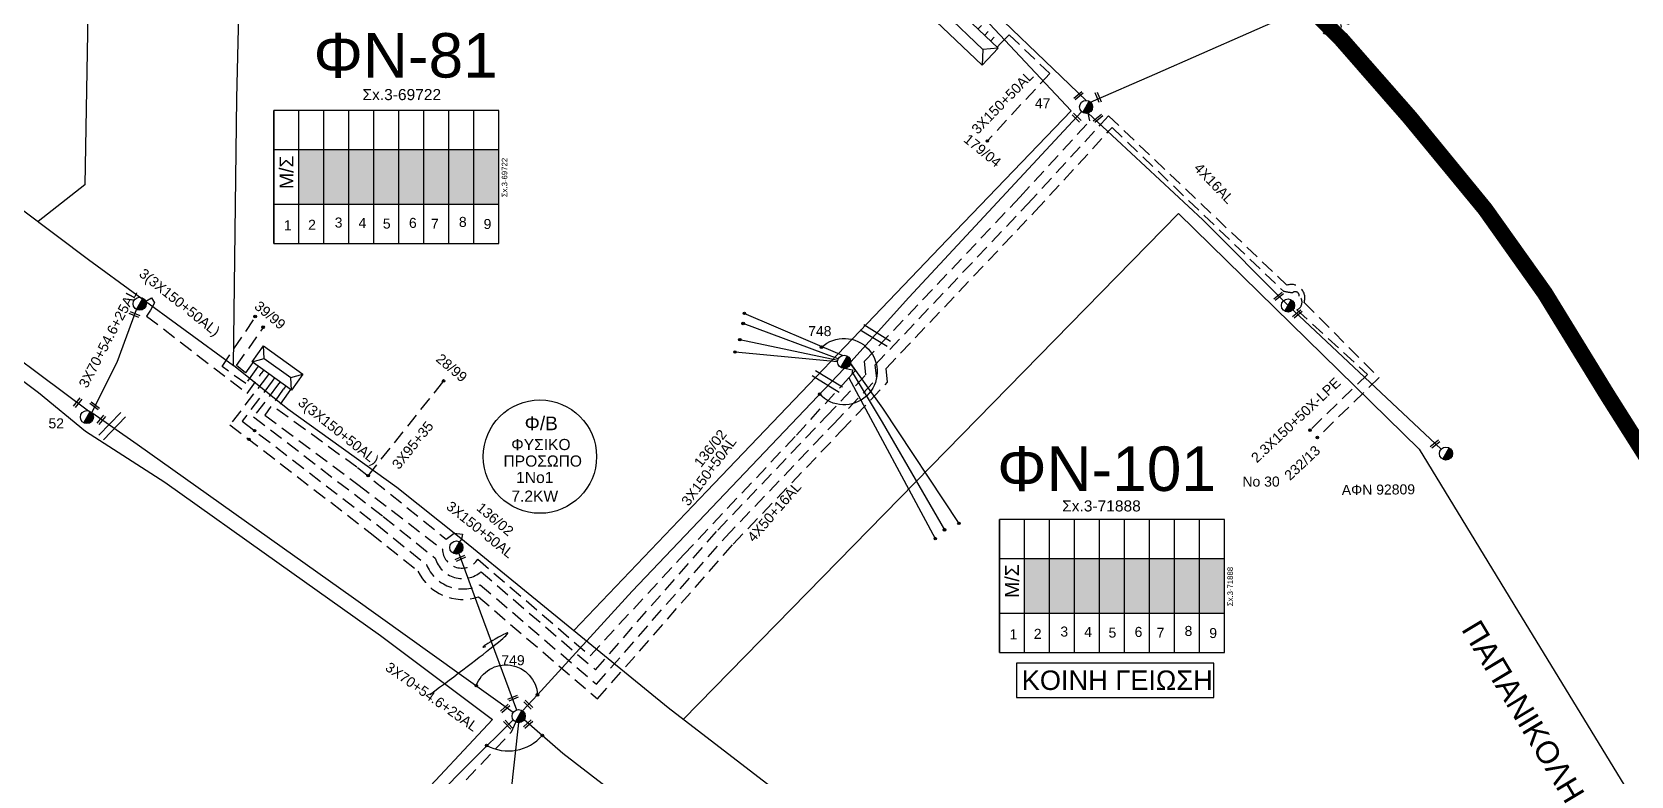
# Model space of a CAD drawing. Header units: millimetres. Extents: x 907 to 2022, y 699 to 1220.
# Drawn here: x 991 to 1134.9, y 1028.4 to 1095.3 of the extents above; entities that cross this region are included whole.
import ezdxf
from ezdxf.enums import TextEntityAlignment as Align

# ---------------------------------------------------------------- set-up
doc = ezdxf.new("R2010")
doc.units = ezdxf.units.MM
doc.linetypes.add('DASHED', pattern=[19.05, 12.7, -6.35])
for name, color, linetype in [('Άγνωστα', 7, 'Continuous'), ('Ασφαλειοκιβώτια Χ.Τ 9 αναχωρήσεων', 7, 'Continuous'), ('Γέφυρες Εναέριου Δικτύου', 7, 'Continuous'), ('Γυμνά εναέρια ΧΤ (3Φ)   4x16AL', 7, 'Continuous'), ('Γυμνά εναέρια ΧΤ και ΦΟΠ (3Φ)   4x50+16AL', 7, 'Continuous'), ('Επιγραφές - Σχήματα', 7, 'Continuous'), ('Καλώδια ΧΤ    4Χ35CU', 7, 'SYN_LINE'), ('Καλώδια ΧΤ   3x150+50AL', 7, 'DASHED'), ('Καλώδια ΧΤ   3x150+50CU', 7, 'DASHED'), ('Καλώδια ΧΤ   3x150AL+50XLPE', 7, 'DASHED'), ('Καλώδια ΧΤ   4x6AL', 7, 'DASHED'), ('Μηχανική τομή', 7, 'Continuous'), ('Στύλος ΦΜ', 7, 'Continuous'), ('Στύλος ΦΜ @ 1', 7, 'Continuous'), ('Συνδέσεις', 7, 'Continuous'), ('Συνεστραμμένα ΧΤ   3x70+54.6+25 AL', 7, 'SYN_LINE'), ('Τομή', 7, 'Continuous'), ('Υποσταθμός πόλεως', 7, 'Continuous'), ('Υπόβαθρο ΔΕΗ', 7, 'Continuous'), ('Υπόγεια καλώδια Δικτύου ΧΤ και Παρ. ΧΤ X-95  (3X95AL +35CU  XLPE)', 7, 'DASHED')]:
    doc.layers.add(name, color=color, linetype=linetype)
doc.styles.add('ar', font='arial.ttf')
doc.styles.get("Standard").update_dxf_attribs({"font": 'arial.ttf'})
doc.linetypes.add('SYN_LINE', pattern='A,0.5,-0.0001,["/\\/\\/\\/",Standard,S=0.1,R=0,X=0,Y=-0.05],-0.25', length=0.7501)

# ---------------------------------------------------------------- blocks, each defined once
blk = doc.blocks.new('ΥΠΑΡΧΩΝ ΤΣΙΜΕΝΤΕΝΙΟΣ ΣΤΥΛΟΣ')
at = {"layer": 'Στύλος ΦΜ'}
blk.add_hatch(color=256, dxfattribs=at).paths.add_polyline_path([(-1.29, -2.28, 0.574793), (2.62, 0, 0.268822), (1.3, 2.27)])
blk.add_line((-1.29, -2.28), (1.3, 2.27), dxfattribs=at)
blk.add_circle((0, 0), 2.62, dxfattribs=at)
at = {"layer": 'Στύλος ΦΜ', "flags": 4}
for tag, p in [('ΤΥΠΟΣ', (-4.91, 3.03)), ('ΑΡΙΘΜΟΣ', (-4.68, 8.05))]:
    blk.add_attdef(tag, p, '', height=4, dxfattribs=at)
blk = doc.blocks.new('ΜΗΧΑΝΙΚΗ ΤΟΜΗ')
at = {"layer": 'Μηχανική τομή', "ltscale": 40}
for p, q in [((-1.89, 0.78), (1.89, 0.78)), ((1.89, 0), (-1.89, 0))]:
    blk.add_line(p, q, dxfattribs=at)
blk = doc.blocks.new('ΤΟΜΗ')
at = {"layer": 'Τομή', "ltscale": 40}
for p, q in [((-5.68, 0), (5.68, 0)), ((5.68, -2.33), (-5.68, -2.33))]:
    blk.add_line(p, q, dxfattribs=at)
blk = doc.blocks.new('ΥΠΟΣΤΑΘΜΟΣ ΠΟΛΕΩΣ 8 ΑΝΑΧΩΡΗΣΕΩΝ')
at = {"layer": 'Υποσταθμός πόλεως', "linetype": 'Continuous', "ltscale": 40}
for p, q in [((-8.18, -2.82), (-8.18, -4)), ((-5.9, -2.82), (-5.9, -4)), ((-3.55, -2.82), (-3.55, -4)), ((-1.28, -2.82), (-1.28, -4)), ((1.23, -2.82), (1.23, -4)), ((3.56, -2.82), (3.56, -4)), ((6.03, -2.82), (6.03, -4)), ((8.16, -2.82), (8.16, -4))]:
    blk.add_line(p, q, dxfattribs=at)
blk.add_lwpolyline([(-8.57, 2.82), (8.57, 2.82), (8.57, -2.82), (-8.57, -2.82)], close=True, dxfattribs=at)
for points in [[(-5.75, 0), (-8.57, 2.82)], [(5.75, 0), (8.57, 2.82)], [(-8.57, -2.82), (-5.75, 0)], [(-5.75, 0), (5.75, 0)], [(8.57, -2.82), (5.75, 0)]]:
    blk.add_lwpolyline(points, dxfattribs=at)
at = {"layer": 'Υποσταθμός πόλεως', "linetype": 'SYN_LINE', "ltscale": 40, "flags": 1}
for tag, p in [('ΜΕΤΑΣΧΗΜΑΤΙΣΜΟΣ', (9.59, 1.44)), ('ΙΣΧΥΣ', (9.57, -1.35)), ('ΑΡΙΘΜΟΣ', (9.69, -4.07))]:
    blk.add_attdef(tag, p, '', height=1.8, dxfattribs=at)
blk = doc.blocks.new('ΥΠΟΣΤΑΘΜΟΣ ΠΟΛΕΩΣ 9 ΑΝΑΧΩΡΗΣΕΩΝ')
at = {"layer": 'Υποσταθμός πόλεως', "ltscale": 40}
for p, q in [((-9.63, -2.82), (-9.63, -4)), ((-7.12, -2.82), (-7.12, -4)), ((-4.84, -2.82), (-4.84, -4)), ((-2.36, -2.82), (-2.36, -4)), ((0.09, -2.82), (0.09, -4)), ((2.55, -2.82), (2.55, -4)), ((5.02, -2.82), (5.02, -4)), ((7.48, -2.82), (7.48, -4)), ((9.61, -2.82), (9.61, -4))]:
    blk.add_line(p, q, dxfattribs=at)
blk.add_lwpolyline([(-10.02, 2.82), (10.02, 2.82), (10.02, -2.82), (-10.02, -2.82)], close=True, dxfattribs=at)
for points in [[(-7.21, 0), (-10.02, 2.82)], [(-10.02, -2.82), (-7.21, 0)], [(-7.21, 0), (7.21, 0)], [(7.21, 0), (10.02, 2.82)], [(10.02, -2.82), (7.21, 0)]]:
    blk.add_lwpolyline(points, dxfattribs=at)
at = {"layer": 'Υποσταθμός πόλεως', "linetype": 'SYN_LINE', "ltscale": 40, "flags": 1}
for tag, p in [('ΜΕΤΑΣΧΗΜΑΤΙΣΜΟΣ', (10.79, 1.71)), ('ΙΣΧΥΣ', (10.77, -1.08)), ('ΑΡΙΘΜΟΣ', (10.89, -3.8))]:
    blk.add_attdef(tag, p, '', height=1.8, dxfattribs=at)
blk = doc.blocks.new('ΑΣΦΑΛΕΙΟΚΙΒΩΤΙΟ ΥΠΟΣΤΑΘΜΟΥ 9 ΑΝΑΧΩΡΗΣΕΩΝ')
at = {"layer": 'Ασφαλειοκιβώτια Χ.Τ 9 αναχωρήσεων', "ltscale": 40}
for p, q in [((-23.8, 40.36), (24.02, 40.36)), ((-9.72, 40.36), (-9.72, -40.64)), ((9.94, 40.36), (9.94, -40.64)), ((-23.8, 31.36), (24.02, 31.36)), ((-23.8, 22.36), (24.02, 22.36)), ((-23.8, 13.36), (24.02, 13.36)), ((-23.8, 4.36), (24.02, 4.36)), ((-23.8, -4.64), (24.02, -4.64)), ((-23.8, -13.64), (24.02, -13.64)), ((-23.8, -22.64), (24.02, -22.64)), ((-23.8, -31.64), (24.02, -31.64))]:
    blk.add_line(p, q, dxfattribs=at)
at = {"layer": 'Ασφαλειοκιβώτια Χ.Τ 9 αναχωρήσεων'}
blk.add_lwpolyline([(-23.8, -40.64), (24.02, -40.64), (24.02, 40.36), (-23.8, 40.36)], close=True, dxfattribs=at)
for s, p in [('1', (-19.06, 36.75)), ('2', (-18.9, 28.02)), ('3', (-18.08, 18.46)), ('4', (-18.2, 9.88)), ('5', (-18.46, 1.13)), ('6', (-18.21, -8.26)), ('7', (-18.52, -16.19)), ('8', (-17.85, -26.23)), ('9', (-18.61, -35.12))]:
    blk.add_text(s, height=3.6, rotation=270, dxfattribs=at).set_placement(p)
at = {"layer": 'Ασφαλειοκιβώτια Χ.Τ 9 αναχωρήσεων', "ltscale": 40}
for tag, height, p in [('ΟΝΟΜΑ', 5, (-0.16, 44.31)), ('ΚΕΙΜΕΝΟ 1', 2, (17.06, 35.59)), ('ΚΕΙΜΕΝΟ 2', 2, (17.06, 26.88)), ('ΚΕΙΜΕΝΟ 3', 2, (17.06, 17.69)), ('ΚΕΙΜΕΝΟ 4', 2, (17.06, 8.71)), ('ΚΕΙΜΕΝΟ 5', 2, (17.06, -0.13)), ('ΚΕΙΜΕΝΟ 6', 2, (17.06, -9.05)), ('ΚΕΙΜΕΝΟ 7', 2, (17.06, -18.13)), ('ΚΕΙΜΕΝΟ 8', 2, (17.06, -26.85)), ('ΚΕΙΜΕΝΟ 9', 2, (17.06, -35.99)), ('ΣΧ', 2, (-0.1, -42.64))]:
    blk.add_attdef(tag, text='', height=height, dxfattribs=at).set_placement(p, align=Align.MIDDLE_CENTER)
blk = doc.blocks.new('_ΣΥΝΔΕΣΗ')
at = {"layer": 'Συνδέσεις', "linetype": 'SYN_LINE', "ltscale": 40}
blk.add_hatch(color=256, dxfattribs=at).paths.add_polyline_path([(0.5, -0.01, 1), (-0.5, -0.01, 1)])
at = {"layer": 'Συνδέσεις'}
blk.add_circle((0, -0.01), 0.5, dxfattribs=at)

msp = doc.modelspace()

# ---------------------------------------------------------------- hatches: boundary and pattern name
at = {"layer": 'Ασφαλειοκιβώτια Χ.Τ 9 αναχωρήσεων'}
h = msp.add_hatch(color=151, dxfattribs=at)
h.dxf.hatch_style = 1
h.paths.add_polyline_path([(1015.027, 1079.769), (1017.277, 1079.769), (1017.277, 1084.682), (1015.027, 1084.682)])
h = msp.add_hatch(color=62, dxfattribs=at)
h.dxf.hatch_style = 1
h.paths.add_polyline_path([(1019.527, 1084.682), (1017.277, 1084.682), (1017.277, 1079.769), (1019.527, 1079.769)])
h = msp.add_hatch(color=85, dxfattribs=at)
h.dxf.hatch_style = 1
h.paths.add_polyline_path([(1021.777, 1084.682), (1019.527, 1084.682), (1019.527, 1079.769), (1021.777, 1079.769)])
h = msp.add_hatch(color=2, dxfattribs=at)
h.dxf.hatch_style = 1
h.paths.add_polyline_path([(1024.027, 1084.682), (1021.777, 1084.682), (1021.777, 1079.769), (1024.027, 1079.769)])
h = msp.add_hatch(color=133, dxfattribs=at)
h.dxf.hatch_style = 1
h.paths.add_polyline_path([(1024.027, 1079.769), (1026.277, 1079.769), (1026.277, 1084.682), (1024.027, 1084.682)])
h = msp.add_hatch(color=1, dxfattribs=at)
h.dxf.hatch_style = 1
h.paths.add_polyline_path([(1030.777, 1079.769), (1033.027, 1079.769), (1033.027, 1084.682), (1030.777, 1084.682)])
h = msp.add_hatch(color=133, dxfattribs=at)
h.dxf.hatch_style = 1
h.paths.add_polyline_path([(1080.3, 1042.998), (1082.55, 1042.998), (1082.55, 1047.912), (1080.3, 1047.912)])
h = msp.add_hatch(color=27, dxfattribs=at)
h.dxf.hatch_style = 1
h.paths.add_polyline_path([(1084.8, 1047.912), (1082.55, 1047.912), (1082.55, 1042.998), (1084.8, 1042.998)])
h = msp.add_hatch(color=30, dxfattribs=at)
h.dxf.hatch_style = 1
h.paths.add_polyline_path([(1087.05, 1047.912), (1084.8, 1047.912), (1084.8, 1042.998), (1087.05, 1042.998)])
h = msp.add_hatch(color=85, dxfattribs=at)
h.dxf.hatch_style = 1
h.paths.add_polyline_path([(1089.3, 1047.912), (1087.05, 1047.912), (1087.05, 1042.998), (1089.3, 1042.998)])
h = msp.add_hatch(color=151, dxfattribs=at)
h.dxf.hatch_style = 1
h.paths.add_polyline_path([(1089.3, 1042.998), (1091.55, 1042.998), (1091.55, 1047.912), (1089.3, 1047.912)])
h = msp.add_hatch(color=2, dxfattribs=at)
h.dxf.hatch_style = 1
h.paths.add_polyline_path([(1093.8, 1047.912), (1091.55, 1047.912), (1091.55, 1042.998), (1093.8, 1042.998)])
h = msp.add_hatch(color=1, dxfattribs=at)
h.dxf.hatch_style = 1
h.paths.add_polyline_path([(1093.8, 1042.998), (1096.05, 1042.998), (1096.05, 1047.912), (1093.8, 1047.912)])
h = msp.add_hatch(color=62, dxfattribs=at)
h.dxf.hatch_style = 1
h.paths.add_polyline_path([(1096.05, 1042.998), (1098.3, 1042.998), (1098.3, 1047.912), (1096.05, 1047.912)])
at = {"layer": 'Υπόγεια καλώδια Δικτύου ΧΤ και Παρ. ΧΤ X-95  (3X95AL +35CU  XLPE)', "linetype": 'DASHED'}
h = msp.add_hatch(color=6, dxfattribs=at)
h.dxf.hatch_style = 1
h.paths.add_polyline_path([(1028.527, 1084.682), (1026.277, 1084.682), (1026.277, 1079.769), (1028.527, 1079.769)])
h = msp.add_hatch(color=30, dxfattribs=at)
h.dxf.hatch_style = 1
h.paths.add_polyline_path([(1030.777, 1084.682), (1028.527, 1084.682), (1028.527, 1079.769), (1030.777, 1079.769)])

# ---------------------------------------------------------------- linework, layer by layer
at = {"layer": 'Άγνωστα', "color": 85}
msp.add_lwpolyline([(964.042, 1085.146), (969.232, 1081.178), (985.071, 1069.398), (996.119, 1061.209)], dxfattribs=at)
at = {"layer": 'Άγνωστα', "color": 62, "linetype": 'SYN_LINE', "ltscale": 10}
for points in [[(1063.55, 1065.865), (1054.996, 1069.051)], [(1063.93, 1066.178), (1055.079, 1069.951)], [(1063.506, 1065.74), (1054.691, 1067.597)], [(1063.492, 1065.609), (1054.264, 1066.485)], [(1064.095, 1065.035), (1064.815, 1064.883), (1064.774, 1064.476), (1064.486, 1064.16), (1072.267, 1049.716)], [(1064.645, 1065.441), (1067.516, 1061.428), (1074.39, 1051.078)], [(1064.795, 1064.679), (1067.486, 1060.178), (1073.095, 1050.49)]]:
    msp.add_lwpolyline(points, dxfattribs=at)
at = {"layer": 'Άγνωστα', "color": 62, "linetype": 'DASHED', "ltscale": 0.1}
msp.add_lwpolyline([(1021.25, 1055.355), (1028.063, 1063.874)], dxfattribs=at)
at = {"layer": 'Άγνωστα', "color": 62}
msp.add_lwpolyline([(996.399, 1061.042), (1000.481, 1058.21), (1019.949, 1044.399), (1034.32, 1034.097)], dxfattribs=at)
at = {"layer": 'Άγνωστα', "color": 30}
msp.add_lwpolyline([(1035.305, 1033.453), (1038.779, 1030.418), (1050.447, 1021.45), (1063.942, 1011.569)], dxfattribs=at)
at = {"layer": 'Γέφυρες Εναέριου Δικτύου'}
for points in [[(1062.042, 1066.921, -2.4113483), (1061.871, 1062.697, -1.3819914)], [(1030.984, 1036.488, -0.8187455), (1036.49, 1035.672, -2.0932193)], [(1031.922, 1031.113, 0.347021), (1036.936, 1032.018, 0.0659756)]]:
    msp.add_lwpolyline(points, format="xyb", dxfattribs=at)
at = {"layer": 'Γυμνά εναέρια ΧΤ και ΦΟΠ (3Φ)   4x50+16AL', "color": 27, "ltscale": 0.1}
msp.add_lwpolyline([(1069.091, 1104.841), (1074.719, 1099.795), (1085.838, 1089.112)], dxfattribs=at)
at = {"layer": 'Γυμνά εναέρια ΧΤ και ΦΟΠ (3Φ)   4x50+16AL', "color": 1}
for points in [[(1064.669, 1065.609), (1069.884, 1071.38), (1085.437, 1088.092)], [(1086.026, 1087.965), (1086.026, 1087.965), (1096.328, 1078.378), (1104.005, 1070.672)], [(1104.005, 1070.672), (1117.793, 1057.767)]]:
    msp.add_lwpolyline(points, dxfattribs=at)
at = {"layer": 'Γυμνά εναέρια ΧΤ και ΦΟΠ (3Φ)   4x50+16AL', "color": 62}
msp.add_lwpolyline([(1035.152, 1034.224), (1036.49, 1035.672), (1045.021, 1044.975), (1064.081, 1065.02)], dxfattribs=at)
at = {"layer": 'Γυμνά εναέρια ΧΤ και ΦΟΠ (3Φ)   4x50+16AL', "color": 30}
msp.add_lwpolyline([(1034.308, 1033.428), (1030.485, 1029.653), (1017.693, 1016.727)], dxfattribs=at)
at = {"layer": 'Επιγραφές - Σχήματα', "color": 190}
msp.add_lwpolyline([(1079.574, 1035.444), (1097.33, 1035.444), (1097.33, 1038.531), (1079.574, 1038.531)], close=True, dxfattribs=at)
at = {"layer": 'Επιγραφές - Σχήματα', "color": 202, "linetype": 'Continuous'}
msp.add_circle((1036.715, 1057.083), 5.094, dxfattribs=at)
at = {"layer": 'Επιγραφές - Σχήματα', "linetype": 'Continuous'}
msp.add_spline([(1026.83, 1035.695), (1032.689, 1040.673), (1031.631, 1039.954), (1031.838, 1040.029)], degree=3, dxfattribs=at)
at = {"layer": 'Καλώδια ΧΤ   3x150+50AL', "color": 133, "ltscale": 0.1}
for points in [[(1078.156, 1094.224), (1078.929, 1094.999), (1082.575, 1091.526), (1076.951, 1085.455)], [(1010.687, 1065.251), (1010.241, 1064.628), (1009.421, 1065.263), (1011.872, 1068.731)]]:
    msp.add_lwpolyline(points, dxfattribs=at)
at = {"layer": 'Καλώδια ΧΤ   3x150+50AL', "color": 151, "ltscale": 0.1}
for points in [[(1031.42, 1046.738), (1041.704, 1037.931), (1052.717, 1050.478), (1062.472, 1060.688), (1066.03, 1064.424), (1065.895, 1065.658), (1079.894, 1080.418), (1086.188, 1087.278), (1086.026, 1087.965)], [(1013.121, 1063.509), (1010.962, 1060.666), (1022.614, 1051.704), (1027.296, 1047.948)]]:
    msp.add_lwpolyline(points, dxfattribs=at)
at = {"layer": 'Καλώδια ΧΤ   3x150+50AL', "color": 85, "ltscale": 0.1}
msp.add_lwpolyline([(1001.255, 1071.049), (1001.783, 1071.348), (1002.032, 1070.924), (1001.683, 1070.25), (1001.333, 1069.725), (1010.389, 1062.761), (1011.647, 1064.564)], dxfattribs=at)
at = {"layer": 'Καλώδια ΧΤ   3x150+50AL', "color": 2, "ltscale": 0.1}
msp.add_lwpolyline([(1011.159, 1064.914), (1010.256, 1063.652), (1008.119, 1065.181), (1011.133, 1069.651)], dxfattribs=at)
at = {"layer": 'Καλώδια ΧΤ   3x150+50AL', "color": 1, "ltscale": 0.1}
for points in [[(1031.127, 1047.856), (1041.237, 1039.183), (1049.643, 1048.263), (1059.795, 1059.022), (1065.094, 1064.826), (1064.645, 1065.441)], [(1013.632, 1063.144), (1011.966, 1060.816), (1020.349, 1054.574), (1027.946, 1048.752)]]:
    msp.add_lwpolyline(points, dxfattribs=at)
at = {"layer": 'Καλώδια ΧΤ   3x150+50AL', "color": 62, "ltscale": 0.1}
msp.add_lwpolyline([(1014.074, 1062.828), (1013.049, 1061.395), (1020.306, 1056.119), (1028.272, 1049.671), (1028.988, 1050.209), (1029.744, 1050.121), (1029.659, 1049.676), (1029.489, 1049.429)], dxfattribs=at)
at = {"layer": 'Καλώδια ΧΤ   3x150+50AL', "color": 1, "ltscale": 0.1}
msp.add_arc((1029.674, 1048.79), 1.728, 181.25198, 327.26662, dxfattribs=at)
at = {"layer": 'Καλώδια ΧΤ   3x150+50AL', "color": 151, "ltscale": 0.1}
msp.add_arc((1029.751, 1048.68), 2.561, 196.60352, 310.69034, dxfattribs=at)
at = {"layer": 'Καλώδια ΧΤ   3x150+50CU', "color": 27, "ltscale": 0.1}
msp.add_lwpolyline([(1018.453, 1016.526), (1023.531, 1021.127), (1034.166, 1032.343), (1034.558, 1033.216)], dxfattribs=at)
at = {"layer": 'Καλώδια ΧΤ   3x150AL+50XLPE', "color": 6, "ltscale": 0.1}
msp.add_lwpolyline([(1012.637, 1063.856), (1009.933, 1060.278), (1022.037, 1050.968), (1026.503, 1047.386, 0.4423569), (1031.347, 1045.57), (1041.798, 1036.62), (1053.407, 1049.846), (1063.148, 1060.042), (1067.006, 1064.093), (1066.872, 1065.329), (1080.578, 1079.78), (1087.211, 1087.01), (1087.211, 1087.01), (1087.857, 1087.714), (1103.908, 1072.492, -0.6314078), (1105.449, 1070.944), (1112.194, 1064.185), (1106.633, 1058.789), (1106.633, 1058.789)], format="xyb", dxfattribs=at)
at = {"layer": 'Καλώδια ΧΤ   3x150AL+50XLPE', "color": 30, "ltscale": 0.1}
msp.add_lwpolyline([(1012.118, 1064.228), (1008.832, 1059.945), (1021.459, 1050.233), (1025.737, 1046.801, 0.3823069), (1031.177, 1044.485), (1041.891, 1035.309), (1054.097, 1049.215), (1063.825, 1059.397), (1067.983, 1063.763), (1067.848, 1065), (1081.261, 1079.142), (1087.9, 1086.378), (1088.175, 1086.678), (1103.6, 1071.961, 0.0328189), (1104.433, 1071.83, -0.6896943), (1105.006, 1071.516, -0.5791671), (1104.787, 1070.284), (1111.152, 1064.477), (1105.982, 1059.46)], format="xyb", dxfattribs=at)
at = {"layer": 'Καλώδια ΧΤ   4x6AL', "color": 30, "linetype": 'SYN_LINE', "ltscale": 10}
msp.add_lwpolyline([(1034.799, 1033.165), (1032.947, 1016.54)], dxfattribs=at)
at = {"layer": 'Συνεστραμμένα ΧΤ   3x70+54.6+25 AL', "color": 151, "ltscale": 10}
msp.add_lwpolyline([(1086.252, 1088.942), (1092.026, 1091.475), (1130.077, 1108.203)], dxfattribs=at)
at = {"layer": 'Συνεστραμμένα ΧΤ   3x70+54.6+25 AL', "color": 85, "ltscale": 13}
msp.add_lwpolyline([(996.399, 1061.042), (998.692, 1065.57), (1000.419, 1070.315)], dxfattribs=at)
at = {"layer": 'Συνεστραμμένα ΧΤ   3x70+54.6+25 AL', "color": 62, "ltscale": 14}
msp.add_lwpolyline([(1029.42, 1048.373), (1031.338, 1043.138), (1034.595, 1034.306)], dxfattribs=at)
at = {"layer": 'Υπόβαθρο ΔΕΗ', "linetype": 'DASHED', "const_width": 1.32, "flags": 128}
msp.add_lwpolyline([(954.035, 1213.418), (965.791, 1204.235), (973.625, 1198.151), (989.841, 1185.354), (998.206, 1178.94), (1005.842, 1173.085), (1013.881, 1167.247), (1021.568, 1161.735), (1029.668, 1155.573), (1037.559, 1149.658), (1045.608, 1143.474), (1053.098, 1137.635), (1062.145, 1130.981), (1069.346, 1125.491), (1077.465, 1119.393), (1085.434, 1113.583), (1093.523, 1107.477), (1099.501, 1103.148), (1104.094, 1099.295), (1108.715, 1094.677), (1114.96, 1087.56), (1121.726, 1079.329), (1127.085, 1071.769), (1132.658, 1062.702), (1138.188, 1053.943), (1146.316, 1039.248), (1147.871, 1036.436), (1152.967, 1027.22), (1156.31, 1021.372), (1157.818, 1018.763), (1161.399, 1012.728), (1162.087, 1011.569)], dxfattribs=at)
at = {"layer": 'Υπόβαθρο ΔΕΗ'}
for points in [[(990.246, 1185.875), (998.608, 1179.463), (1006.237, 1173.614), (1014.267, 1167.782), (1021.96, 1162.266), (1030.066, 1156.1), (1037.958, 1150.184), (1046.012, 1143.996), (1053.496, 1138.161), (1062.541, 1131.509), (1069.744, 1126.018), (1077.858, 1119.923), (1085.828, 1114.113), (1093.915, 1108.008), (1099.907, 1103.669), (1104.54, 1099.782), (1109.197, 1095.129), (1115.463, 1087.988), (1122.251, 1079.729), (1127.636, 1072.133), (1133.218, 1063.051), (1138.757, 1054.28)], [(989.435, 1184.833), (997.805, 1178.416), (1005.447, 1172.556), (1013.495, 1166.711), (1021.176, 1161.204), (1029.271, 1155.046), (1037.16, 1149.133), (1045.204, 1142.952), (1052.699, 1137.109), (1061.75, 1130.453), (1068.947, 1124.965), (1077.073, 1118.862), (1085.041, 1113.053), (1093.131, 1106.946), (1099.095, 1102.628), (1103.648, 1098.808), (1108.233, 1094.225), (1114.457, 1087.133), (1121.201, 1078.928), (1126.534, 1071.405), (1132.098, 1062.353), (1137.62, 1053.607)], [(917.218, 1102.609), (925.307, 1114.923), (938.914, 1103.894), (944.811, 1098.804), (958.884, 1087.69), (965.753, 1082.265), (973.216, 1076.489), (980.26, 1071.333), (991.607, 1062.84), (995.825, 1059.363), (1002.979, 1054.79), (1013.257, 1047.49), (1022.379, 1041.011), (1032.438, 1033.447), (1025.169, 1025.67)], [(944.181, 1115.664), (953.675, 1107.664), (970.363, 1094.443), (981.062, 1086.117), (996.115, 1074.802), (1009.159, 1065.277), (1009.465, 1089.312), (1010.066, 1115.664)], [(996.391, 1115.664), (995.791, 1081.53), (991.581, 1078.211)], [(1039.761, 1041.44), (1051.731, 1053.97), (1073.348, 1076.562), (1084.507, 1088.185), (1076.698, 1096.47), (1073.597, 1099.913), (1052.717, 1115.664)], [(1049.609, 1033.46), (1094.139, 1078.933), (1115.81, 1057.752), (1125.067, 1042.566), (1144.022, 1011.569)], [(1078.272, 1011.569), (1067.32, 1019.741), (1057.88, 1027.103), (1048.242, 1034.51), (1035.329, 1045.061), (1029.591, 1049.731), (1023.835, 1054.298), (1014.036, 1061.363), (1009.159, 1065.277)]]:
    msp.add_lwpolyline(points, dxfattribs=at)

# ---------------------------------------------------------------- block references
at = {"layer": 'Ασφαλειοκιβώτια Χ.Τ 9 αναχωρήσεων'}
ref = msp.add_blockref('ΑΣΦΑΛΕΙΟΚΙΒΩΤΙΟ ΥΠΟΣΤΑΘΜΟΥ 9 ΑΝΑΧΩΡΗΣΕΩΝ', (1022.868, 1082.198), dxfattribs=dict(at, xscale=0.25, yscale=0.25, zscale=0.25, rotation=90))
ref.add_attrib('ΣΧ', 'Σx.3-69722', dxfattribs={"ltscale": 40, "height": 0.5, "rotation": 90}).set_placement((1033.529, 1082.172), align=Align.MIDDLE_CENTER)
ref = msp.add_blockref('ΑΣΦΑΛΕΙΟΚΙΒΩΤΙΟ ΥΠΟΣΤΑΘΜΟΥ 9 ΑΝΑΧΩΡΗΣΕΩΝ', (1088.141, 1045.428), dxfattribs=dict(at, xscale=0.25, yscale=0.25, zscale=0.25, rotation=90))
ref.add_attrib('ΣΧ', 'Σx.3-71888', dxfattribs={"ltscale": 40, "height": 0.5, "rotation": 90}).set_placement((1098.802, 1045.402), align=Align.MIDDLE_CENTER)
at = {"layer": 'Μηχανική τομή'}
for p, xscale, yscale, zscale, rotation in [((1085.221, 1089.462), 0.2499999999999998, 0.2499999999999998, 0.2499999999999998, 39.3077665197149), ((1087.02, 1089.422), 0.2499999999999999, 0.2499999999999999, 0.2499999999999999, 112.9473184704937), ((1085.048, 1087.623), 0.2499999999999999, 0.2499999999999999, 0.2499999999999999, 135.6238570002572), ((1086.98, 1087.427), 0.2499999999999998, 0.2499999999999998, 0.2499999999999998, 39.3077665197149), ((1103.228, 1071.405), 0.2499999999999998, 0.2499999999999998, 0.2499999999999998, 39.3077665197149), ((1000.292, 1069.945), 0.2499999999999999, 0.2499999999999999, 0.2499999999999999, 156.8203479621685), ((1104.909, 1069.827), 0.2499999999999998, 0.2499999999999998, 0.2499999999999998, 39.3077665197149), ((995.061, 1061.994), 0.2499999999999999, 0.2499999999999999, 0.2499999999999999, 230.5428749568068), ((996.724, 1061.729), 0.2499999999999999, 0.2499999999999999, 0.2499999999999999, 142.2797341612003), ((997.178, 1060.458), 0.2499999999999999, 0.2499999999999999, 0.2499999999999999, 230.5428749568068), ((1117.292, 1058.129), 0.2499999999999998, 0.2499999999999998, 0.2499999999999998, 39.3077665197149), ((1029.52, 1048.025), 0.2499999999999999, 0.2499999999999999, 0.2499999999999999, 203.627657719782), ((1034.259, 1035.463), 0.2499999999999999, 0.2499999999999999, 0.2499999999999999, 203.627657719782), ((1033.513, 1034.504), 0.2499999999999999, 0.2499999999999999, 0.2499999999999999, 221.5405414563059), ((1035.736, 1034.847), 0.2499999999999999, 0.2499999999999999, 0.2499999999999999, 135.6238570002572), ((1033.907, 1033.05), 0.2499999999999999, 0.2499999999999999, 0.2499999999999999, 133.1727674028851), ((1035.581, 1033.102), 0.2499999999999999, 0.2499999999999999, 0.2499999999999999, 221.5405414563059)]:
    msp.add_blockref('ΜΗΧΑΝΙΚΗ ΤΟΜΗ', p, dxfattribs=dict(at, xscale=xscale, yscale=yscale, zscale=zscale, rotation=rotation))
at = {"layer": 'Στύλος ΦΜ @ 1', "ltscale": 40}
ref = msp.add_blockref('ΥΠΑΡΧΩΝ ΤΣΙΜΕΝΤΕΝΙΟΣ ΣΤΥΛΟΣ', (1085.838, 1088.523), dxfattribs=dict(at, xscale=0.2249999999999091, yscale=0.2249999999999091, zscale=0.2249999999999091))
ref.add_attrib('ΤΥΠΟΣ', '47', (1081.232, 1088.399), dxfattribs={"layer": 'Στύλος ΦΜ', "height": 0.9, "flags": 4})
at = {"layer": 'Στύλος ΦΜ @ 1', "ltscale": 40, "xscale": 0.2249999999999091, "yscale": 0.2249999999999091, "zscale": 0.2249999999999091}
for p in [(1000.709, 1070.828), (1104.005, 1070.672), (1118.213, 1057.354), (1029.196, 1048.918)]:
    msp.add_blockref('ΥΠΑΡΧΩΝ ΤΣΙΜΕΝΤΕΝΙΟΣ ΣΤΥΛΟΣ', p, dxfattribs=at)
at = {"layer": 'Στύλος ΦΜ @ 1', "ltscale": 40}
ref = msp.add_blockref('ΥΠΑΡΧΩΝ ΤΣΙΜΕΝΤΕΝΙΟΣ ΣΤΥΛΟΣ', (1064.081, 1065.609), dxfattribs=dict(at, xscale=0.2249999999999091, yscale=0.2249999999999091, zscale=0.2249999999999091))
ref.add_attrib('ΤΥΠΟΣ', '748', (1060.84, 1067.919), dxfattribs={"layer": 'Στύλος ΦΜ', "height": 0.9, "flags": 4})
ref = msp.add_blockref('ΥΠΑΡΧΩΝ ΤΣΙΜΕΝΤΕΝΙΟΣ ΣΤΥΛΟΣ', (995.97, 1060.639), dxfattribs=dict(at, xscale=0.2249999999999091, yscale=0.2249999999999091, zscale=0.2249999999999091))
ref.add_attrib('ΤΥΠΟΣ', '52', (992.508, 1059.623), dxfattribs={"layer": 'Στύλος ΦΜ', "height": 0.9, "flags": 4})
ref = msp.add_blockref('ΥΠΑΡΧΩΝ ΤΣΙΜΕΝΤΕΝΙΟΣ ΣΤΥΛΟΣ', (1034.799, 1033.754), dxfattribs=dict(at, xscale=0.2249999999999091, yscale=0.2249999999999091, zscale=0.2249999999999091))
ref.add_attrib('ΤΥΠΟΣ', '749', (1033.246, 1038.335), dxfattribs={"layer": 'Στύλος ΦΜ', "height": 0.9, "flags": 4})
at = {"layer": 'Συνδέσεις', "xscale": 0.2249999999999091, "yscale": 0.2249999999999091, "zscale": 0.2249999999999091}
for p in [(1076.952, 1085.457), (1011.103, 1069.68), (1011.813, 1068.726), (1054.997, 1069.054), (1055.104, 1069.962), (1054.692, 1067.6), (1054.264, 1066.488), (1062.043, 1066.923), (1028.047, 1063.894), (1061.872, 1062.699), (1010.536, 1058.637), (1011.047, 1059.417), (1105.982, 1059.463), (1106.641, 1058.805), (1021.266, 1055.379), (1073.102, 1050.508), (1074.399, 1051.094), (1072.277, 1049.72), (1030.985, 1036.491), (1036.49, 1035.674), (1036.937, 1032.02), (1031.923, 1031.115)]:
    msp.add_blockref('_ΣΥΝΔΕΣΗ', p, dxfattribs=at)
at = {"layer": 'Τομή', "xscale": 0.2499999999999998, "yscale": 0.2499999999999998, "zscale": 0.2499999999999998}
for p, rotation in [((1067.047, 1068.215), 328.4941856596368), ((1062.714, 1064.097), 328.4941856596368), ((998.44, 1059.626), 225.9535225508036)]:
    msp.add_blockref('ΤΟΜΗ', p, dxfattribs=dict(at, rotation=rotation))
at = {"layer": 'Υποσταθμός πόλεως', "zscale": 0.25}
for name, p, xscale, yscale, rotation in [('ΥΠΟΣΤΑΘΜΟΣ ΠΟΛΕΩΣ 9 ΑΝΑΧΩΡΗΣΕΩΝ', (1074.856, 1095.296), 0.325, 0.375, 136.3696616450459), ('ΥΠΟΣΤΑΘΜΟΣ ΠΟΛΕΩΣ 8 ΑΝΑΧΩΡΗΣΕΩΝ', (1013.105, 1065.047), 0.255, 0.31, 324.414128832096)]:
    msp.add_blockref(name, p, dxfattribs=dict(at, xscale=xscale, yscale=yscale, rotation=rotation))

# ---------------------------------------------------------------- texts
at = {"layer": 'Γυμνά εναέρια ΧΤ (3Φ)   4x16AL', "color": 7, "insert": (1096.127, 1083.587), "char_height": 0.9, "width": 11.69624, "attachment_point": 1, "rotation": 313.76236}
msp.add_mtext('4X16AL', dxfattribs=at)
at = {"layer": 'Γυμνά εναέρια ΧΤ και ΦΟΠ (3Φ)   4x50+16AL', "color": 7, "insert": (1055.278, 1049.929), "char_height": 0.9, "width": 84.18588, "attachment_point": 1, "rotation": 48.94802}
msp.add_mtext('4X50+16AL', dxfattribs=at)
at = {"layer": 'Επιγραφές - Σχήματα', "color": 1, "style": 'ar'}
for s, height, p in [('Φ/Β', 1.2273, (1036.833, 1060.097)), ('ΦΥΣΙΚΟ ', 1.0041, (1036.998, 1058.173)), ('1No1', 1.0041, (1036.252, 1055.206)), ('7.2KW', 1.0041, (1036.25, 1053.539))]:
    msp.add_text(s, height=height, dxfattribs=at).set_placement(p, align=Align.MIDDLE)
at = {"layer": 'Επιγραφές - Σχήματα', "char_height": 4, "attachment_point": 1}
for s, insert in [('ΦΝ-81', (1016.344, 1095.159)), ('ΦΝ-101', (1077.84, 1057.997))]:
    msp.add_mtext_dynamic_manual_height_columns(s, width=10.09091, gutter_width=12.5, heights=[0], dxfattribs=dict(at, insert=insert))
at = {"layer": 'Επιγραφές - Σχήματα', "color": 7, "linetype": 'Continuous', "char_height": 1, "attachment_point": 1}
for s, insert, width in [('Σx.3-69722', (1020.75, 1090.132), 28.99031), ('Σx.3-71888', (1083.686, 1053.153), 29.04188)]:
    msp.add_mtext(s, dxfattribs=dict(at, insert=insert, width=width))
at = {"layer": 'Επιγραφές - Σχήματα', "char_height": 0.9, "attachment_point": 1}
for s, insert, rotation in [('179/04', (1075.317, 1086.158), 320.85664), ('39/99', (1011.53, 1071.162), 319.83793), ('28/99', (1027.863, 1066.428), 319.83793), ('3X95+35', (1023.328, 1056.427), 51.12732), ('136/02', (1050.493, 1056.602), 51.82892), ('136/02', (1031.512, 1053.038), 319.83793)]:
    msp.add_mtext_dynamic_manual_height_columns(s, width=10.09091, gutter_width=12.5, heights=[0], dxfattribs=dict(at, insert=insert, rotation=rotation))
at = {"layer": 'Επιγραφές - Σχήματα', "color": 7, "linetype": 'Continuous', "char_height": 1.25, "width": 5.6619, "attachment_point": 1, "rotation": 90}
for insert in [(1013.295, 1081.136), (1078.557, 1044.392)]:
    msp.add_mtext('Μ/Σ', dxfattribs=dict(at, insert=insert))
at = {"layer": 'Επιγραφές - Σχήματα', "color": 1, "insert": (1033.435, 1057.19), "char_height": 1.0041, "width": 7.22873, "attachment_point": 1}
msp.add_mtext('ΠΡΟΣΩΠΟ', dxfattribs=at)
at = {"layer": 'Επιγραφές - Σχήματα', "color": 1, "insert": (1108.833, 1054.537), "char_height": 0.9, "attachment_point": 1, "rotation": 0.53753}
msp.add_mtext_dynamic_manual_height_columns('ΑΦΝ 92809', width=16.7436, gutter_width=12.5, heights=[0], dxfattribs=at)
at = {"layer": 'Επιγραφές - Σχήματα', "linetype": 'Continuous', "insert": (1121.256, 1042.595), "char_height": 2, "width": 23.56556, "attachment_point": 1, "rotation": 300.97678}
msp.add_mtext('ΠΑΠΑΝΙΚΟΛΗ', dxfattribs=at)
at = {"layer": 'Επιγραφές - Σχήματα', "color": 190, "insert": (1080.051, 1037.858), "char_height": 1.75, "width": 17.56555, "attachment_point": 1}
msp.add_mtext('KOINH ΓΕΙΩΣΗ', dxfattribs=at)
at = {"layer": 'Καλώδια ΧΤ    4Χ35CU', "linetype": 'Continuous', "char_height": 0.9, "attachment_point": 1, "rotation": 43.19652}
for s, width, insert in [('2.3X150+50X-LPE', 25.39853, (1100.587, 1057.124)), ('232/13', 12.90642, (1103.573, 1055.54))]:
    msp.add_mtext_dynamic_manual_height_columns(s, width=width, gutter_width=12.5, heights=[0], dxfattribs=dict(at, insert=insert))
at = {"layer": 'Καλώδια ΧΤ    4Χ35CU', "linetype": 'Continuous', "insert": (1099.901, 1055.292), "char_height": 0.9, "attachment_point": 1}
msp.add_mtext_dynamic_manual_height_columns('No 30', width=12.90642, gutter_width=12.5, heights=[0], dxfattribs=at)
at = {"layer": 'Καλώδια ΧΤ   3x150+50AL', "color": 7, "char_height": 0.9, "width": 84.18588, "attachment_point": 1}
for s, insert, rotation in [('3X150+50AL', (1075.444, 1086.626), 45.77725), ('3(3X150+50AL)', (1001.14, 1074.081), 321.30319), ('3(3X150+50AL)', (1015.439, 1062.503), 321.30319), ('3X150+50AL', (1049.36, 1053.109), 53.29418), ('3X150+50AL', (1028.768, 1053.159), 321.30319)]:
    msp.add_mtext(s, dxfattribs=dict(at, insert=insert, rotation=rotation))
at = {"layer": 'Συνεστραμμένα ΧΤ   3x70+54.6+25 AL', "color": 7, "char_height": 0.9, "width": 84.18588, "attachment_point": 1}
for insert, rotation in [((1106.797, 1095.764), 23.26269), ((995.183, 1063.588), 62.3288), ((1023.238, 1038.681), 324.90488)]:
    msp.add_mtext('3X70+54.6+25AL', dxfattribs=dict(at, insert=insert, rotation=rotation))

doc.saveas('drawing.dxf')
